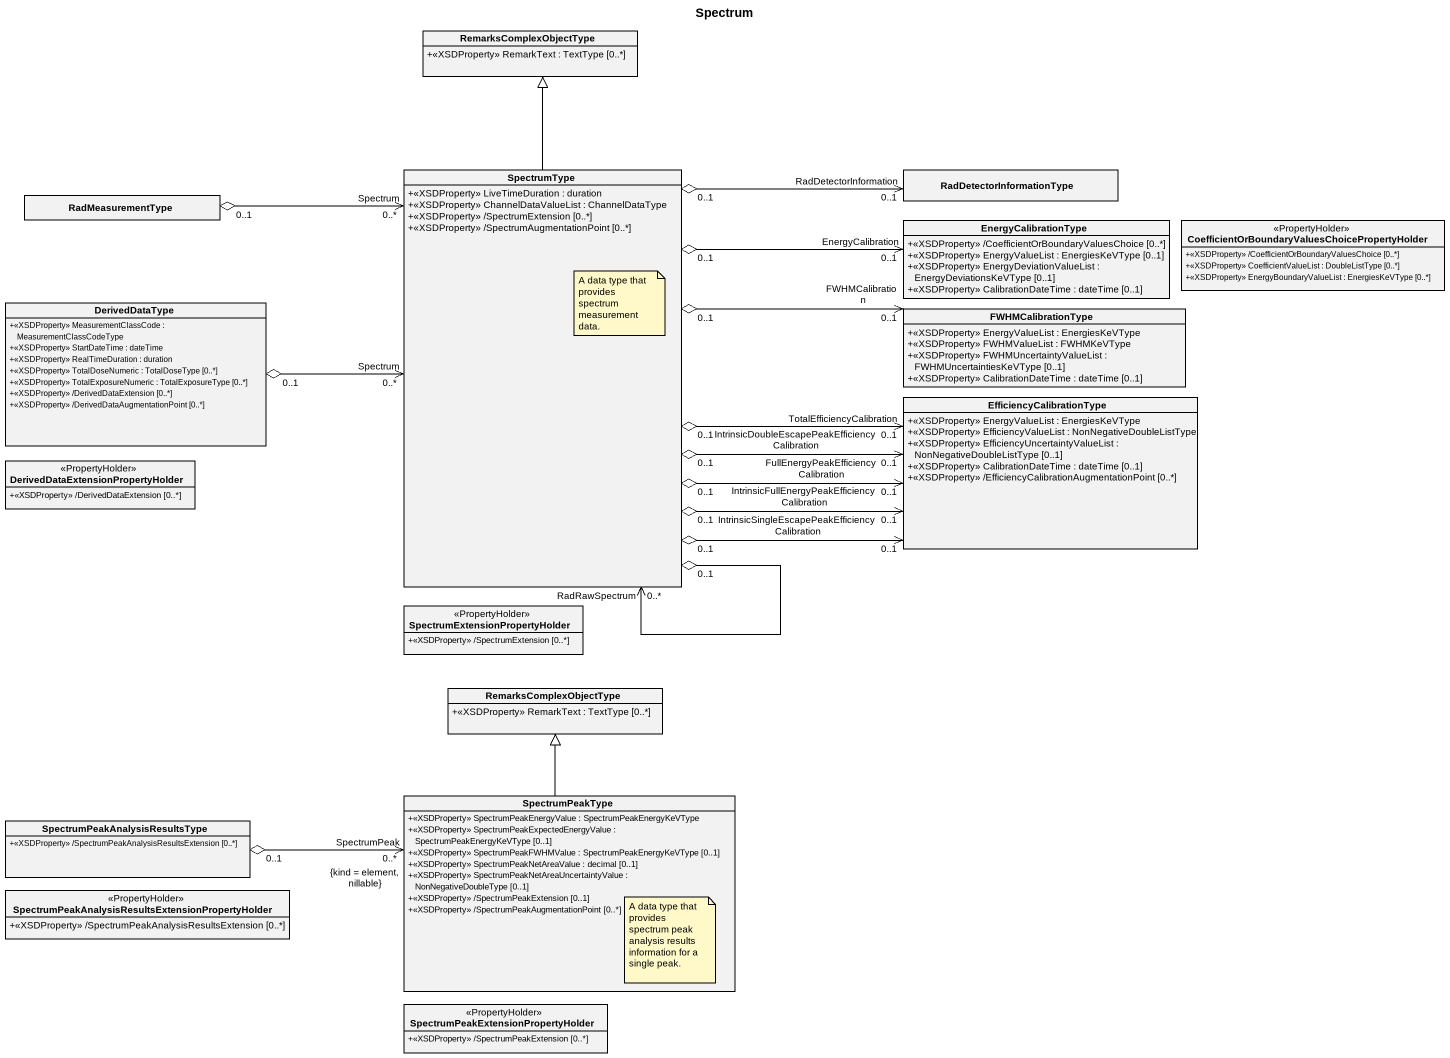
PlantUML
@startuml
title Spectrum
hide circle
hide empty members
skinparam classAttributeIconSize 0
class RemarksComplexObjectType {
  +<<XSDProperty>> RemarkText : TextType [0..*]
}
class SpectrumType {
  +<<XSDProperty>> LiveTimeDuration : duration
  +<<XSDProperty>> ChannelDataValueList : ChannelDataType
  +<<XSDProperty>> /SpectrumExtension [0..*]
  +<<XSDProperty>> /SpectrumAugmentationPoint [0..*]
}
class RadDetectorInformationType
class RadMeasurementType
class EnergyCalibrationType {
  +<<XSDProperty>> /CoefficientOrBoundaryValuesChoice [0..*]
  +<<XSDProperty>> EnergyValueList : EnergiesKeVType [0..1]
  +<<XSDProperty>> EnergyDeviationValueList : EnergyDeviationsKeVType [0..1]
  +<<XSDProperty>> CalibrationDateTime : dateTime [0..1]
}
class "CoefficientOrBoundaryValuesChoicePropertyHolder" as CoefficientOrBoundaryValuesC <<PropertyHolder>> {
  +<<XSDProperty>> /CoefficientOrBoundaryValuesChoice [0..*]
  +<<XSDProperty>> CoefficientValueList : DoubleListType [0..*]
  +<<XSDProperty>> EnergyBoundaryValueList : EnergiesKeVType [0..*]
}
class DerivedDataType {
  +<<XSDProperty>> MeasurementClassCode : MeasurementClassCodeType
  +<<XSDProperty>> StartDateTime : dateTime
  +<<XSDProperty>> RealTimeDuration : duration
  +<<XSDProperty>> TotalDoseNumeric : TotalDoseType [0..*]
  +<<XSDProperty>> TotalExposureNumeric : TotalExposureType [0..*]
  +<<XSDProperty>> /DerivedDataExtension [0..*]
  +<<XSDProperty>> /DerivedDataAugmentationPoint [0..*]
}
class FWHMCalibrationType {
  +<<XSDProperty>> EnergyValueList : EnergiesKeVType
  +<<XSDProperty>> FWHMValueList : FWHMKeVType
  +<<XSDProperty>> FWHMUncertaintyValueList : FWHMUncertaintiesKeVType [0..1]
  +<<XSDProperty>> CalibrationDateTime : dateTime [0..1]
}
class EfficiencyCalibrationType {
  +<<XSDProperty>> EnergyValueList : EnergiesKeVType
  +<<XSDProperty>> EfficiencyValueList : NonNegativeDoubleListType
  +<<XSDProperty>> EfficiencyUncertaintyValueList : NonNegativeDoubleListType [0..1]
  +<<XSDProperty>> CalibrationDateTime : dateTime [0..1]
  +<<XSDProperty>> /EfficiencyCalibrationAugmentationPoint [0..*]
}
class "DerivedDataExtensionPropertyHolder" as DerivedDataExtensionProperty <<PropertyHolder>> {
  +<<XSDProperty>> /DerivedDataExtension [0..*]
}
class "SpectrumExtensionPropertyHolder" as SpectrumExtensionPropertyHol <<PropertyHolder>> {
  +<<XSDProperty>> /SpectrumExtension [0..*]
}
class "RemarksComplexObjectType" as RemarksComplexObjectType_2 {
  +<<XSDProperty>> RemarkText : TextType [0..*]
}
class SpectrumPeakType {
  +<<XSDProperty>> SpectrumPeakEnergyValue : SpectrumPeakEnergyKeVType
  +<<XSDProperty>> SpectrumPeakExpectedEnergyValue : SpectrumPeakEnergyKeVType [0..1]
  +<<XSDProperty>> SpectrumPeakFWHMValue : SpectrumPeakEnergyKeVType [0..1]
  +<<XSDProperty>> SpectrumPeakNetAreaValue : decimal [0..1]
  +<<XSDProperty>> SpectrumPeakNetAreaUncertaintyValue : NonNegativeDoubleType [0..1]
  +<<XSDProperty>> /SpectrumPeakExtension [0..1]
  +<<XSDProperty>> /SpectrumPeakAugmentationPoint [0..*]
}
class "SpectrumPeakAnalysisResultsType" as SpectrumPeakAnalysisResultsT {
  +<<XSDProperty>> /SpectrumPeakAnalysisResultsExtension [0..*]
}
class "SpectrumPeakAnalysisResultsExtensionPropertyHolder" as SpectrumPeakAnalysisResultsE <<PropertyHolder>> {
  +<<XSDProperty>> /SpectrumPeakAnalysisResultsExtension [0..*]
}
class "SpectrumPeakExtensionPropertyHolder" as SpectrumPeakExtensionPropert <<PropertyHolder>> {
  +<<XSDProperty>> /SpectrumPeakExtension [0..*]
}
SpectrumType -up-|> RemarksComplexObjectType
SpectrumType "0..1" o--> "RadRawSpectrum\n0..*" SpectrumType
SpectrumType "0..1" o-right-> "RadDetectorInformation\n0..1" RadDetectorInformationType
SpectrumType "0..1" o-right-> "EnergyCalibration\n0..1" EnergyCalibrationType
SpectrumType "0..1" o-right-> "FWHMCalibration\n0..1" FWHMCalibrationType
SpectrumType "0..1" o-right-> "IntrinsicSingleEscapePeakEfficiencyCalibration\n0..1" EfficiencyCalibrationType
SpectrumType "0..1" o-right-> "IntrinsicFullEnergyPeakEfficiencyCalibration\n0..1" EfficiencyCalibrationType
SpectrumType "0..1" o-right-> "FullEnergyPeakEfficiencyCalibration\n0..1" EfficiencyCalibrationType
SpectrumType "0..1" o-right-> "IntrinsicDoubleEscapePeakEfficiencyCalibration\n0..1" EfficiencyCalibrationType
SpectrumType "0..1" o-right-> "TotalEfficiencyCalibration\n0..1" EfficiencyCalibrationType
RadMeasurementType "0..1" o-right-> "Spectrum\n0..*" SpectrumType
DerivedDataType "0..1" o-right-> "Spectrum\n0..*" SpectrumType
SpectrumPeakType -up-|> RemarksComplexObjectType_2
SpectrumPeakAnalysisResultsT "0..1" o-right-> "SpectrumPeak\n0..*\n{kind = element, nillable}" SpectrumPeakType
note top of SpectrumType : A data type that provides spectrum measurement data.
note right of SpectrumPeakType : A data type that provides spectrum peak analysis results information for a single peak.
@enduml
